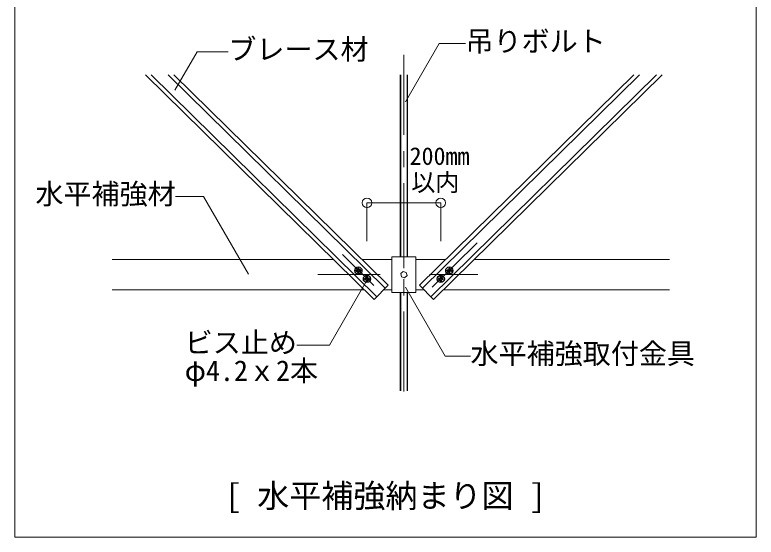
# Model space of a CAD drawing. Units: millimetres on the paper, enlarged 40 times, with parts at other scales. Extents: x -7800 to 7800, y -5387 to 5300.
# Drawn here: x -1930 to -80, y -4500 to -3197 of the extents above; entities that cross this region are included whole.
import ezdxf
from ezdxf.enums import TextEntityAlignment as Align

# ---------------------------------------------------------------- set-up
doc = ezdxf.new("R2010")
doc.units = ezdxf.units.MM
doc.header["$LTSCALE"] = 40
doc.header["$PDMODE"] = 32
doc.header["$PDSIZE"] = 24
doc.linetypes.add('CHAIN1', pattern=[8, 5, -1, 1, -1])
for name, color, linetype, lineweight in [('5-0_中心線', 4, 'CHAIN1', 9), ('5-1_吊り材', 7, 'Continuous', 18), ('5-4_ブレース材・補強材', 4, 'Continuous', 9), ('5-5_寸法', 4, 'Continuous', 9), ('5-6_文字', 7, 'Continuous', 18), ('5-B_補強金具・金具・その他', 3, 'Continuous', 18), ('5-C_ビス・アンカーボルト・強調図形', 2, 'Continuous', 25), ('F-3_野縁', 3, 'Continuous', 18)]:
    doc.layers.add(name, color=color, linetype=linetype, lineweight=lineweight)
doc.styles.add('ＭＳ ゴシック', font='')
doc.styles.get('ＭＳ ゴシック').set_extended_font_data('MS Gothic')

msp = doc.modelspace()

# ---------------------------------------------------------------- linework, layer by layer
at = {"layer": '5-0_中心線'}
for p, q in [((-959.2, -3296.9), (-959.2, -4169.32)), ((-959.2, -3762.42), (-959.2, -3829.19)), ((-776.12, -3765.58), (-888.88, -3876.39)), ((-1112.43, -3794.91), (-1033.85, -3872.13)), ((-1173.47, -3845.21), (-1018.72, -3845.21)), ((-774.37, -3845.21), (-895.38, -3845.21))]:
    msp.add_line(p, q, dxfattribs=at)
at = {"layer": '5-1_吊り材'}
for p, q in [((-968.2, -3800.61), (-968.2, -3346.75)), ((-967.07, -3800.61), (-967.07, -3346.75)), ((-951.32, -3346.75), (-951.32, -3800.61)), ((-950.2, -3346.75), (-950.2, -3800.61)), ((-968.2, -4134.87), (-968.2, -3889.81)), ((-967.07, -4134.87), (-967.07, -3889.81)), ((-951.32, -3889.81), (-951.32, -4134.87)), ((-950.2, -3889.81), (-950.2, -4134.87))]:
    msp.add_line(p, q, dxfattribs=at)
at = {"layer": '5-4_ブレース材・補強材'}
for p, q in [((-1604.15, -3346.75), (-1033.48, -3907.55)), ((-1589.88, -3346.75), (-1026.47, -3900.41)), ((-1547.08, -3346.75), (-1005.44, -3879.02)), ((-1532.81, -3346.75), (-998.43, -3871.88)), ((-385.58, -3346.75), (-919.96, -3871.88)), ((-371.32, -3346.75), (-912.95, -3879.02)), ((-328.51, -3346.75), (-891.93, -3900.41)), ((-314.25, -3346.75), (-884.92, -3907.55)), ((-1687.36, -3807.21), (-1135.58, -3807.21)), ((-1064.24, -3807.21), (-989.2, -3807.21)), ((-929.2, -3807.21), (-854.15, -3807.21)), ((-782.81, -3807.21), (-296.34, -3807.21)), ((-1687.36, -3883.21), (-1058.24, -3883.21)), ((-1033.48, -3907.55), (-998.43, -3871.88)), ((-1009.56, -3883.21), (-989.2, -3883.21)), ((-929.2, -3883.21), (-908.84, -3883.21)), ((-884.92, -3907.55), (-919.96, -3871.88)), ((-860.15, -3883.21), (-296.34, -3883.21))]:
    msp.add_line(p, q, dxfattribs=at)
at = {"layer": '5-5_寸法'}
for p, q in [((-1051.27, -3666.2), (-959.2, -3666.2)), ((-1051.27, -3666.2), (-1051.27, -3761.61)), ((-867.13, -3666.2), (-959.2, -3666.2)), ((-867.13, -3666.2), (-867.13, -3761.61))]:
    msp.add_line(p, q, dxfattribs=at)
at = {"layer": '5-5_寸法', "color": 7}
for p in [(-1051.27, -3666.2), (-867.13, -3666.2)]:
    msp.add_point(p, dxfattribs=at)
at = {"layer": '5-6_文字'}
for p, q in [((-1475.28, -3289.23), (-1530.7, -3385.23)), ((-1397.24, -3289.23), (-1475.28, -3289.23)), ((-1053.61, -3862.24), (-1145.13, -4020.76)), ((-955.35, -3876.34), (-856.11, -4048.22)), ((-1145.13, -4020.76), (-1226.04, -4020.76)), ((-856.11, -4048.22), (-792.85, -4048.22))]:
    msp.add_line(p, q, dxfattribs=at)
for points in [[(-955.06, -3414.06), (-871.32, -3269.02), (-805.47, -3269.02)], [(-1528.65, -3649.94), (-1459.26, -3649.94), (-1347.28, -3843.91)]]:
    msp.add_lwpolyline(points, dxfattribs=at)
at = {"layer": '5-B_補強金具・金具・その他'}
for p, q in [((-989.2, -3800.61), (-989.2, -3889.81)), ((-929.2, -3800.61), (-989.2, -3800.61)), ((-929.2, -3800.61), (-929.2, -3889.81)), ((-929.2, -3889.81), (-989.2, -3889.81))]:
    msp.add_line(p, q, dxfattribs=at)
msp.add_lwpolyline([(-951.3, -3847.66), (-953.13, -3839.59), (-961.03, -3837.14), (-967.1, -3842.76), (-965.27, -3850.82), (-957.37, -3853.27)], close=True, dxfattribs=at)
at = {"layer": '5-C_ビス・アンカーボルト・強調図形'}
for p, q in [((-1073.2, -3829.15), (-1072.7, -3829.15)), ((-1072.2, -3829.14), (-1072.7, -3829.15)), ((-846.19, -3829.14), (-845.69, -3829.15)), ((-845.19, -3829.15), (-845.69, -3829.15)), ((-1078.65, -3834.7), (-1078.65, -3835.2)), ((-1078.64, -3835.7), (-1078.65, -3835.2)), ((-1077.66, -3833.69), (-1075.16, -3833.67)), ((-1077.64, -3836.69), (-1075.14, -3836.67)), ((-1074.19, -3830.16), (-1074.17, -3832.66)), ((-1074.1, -3840.16), (-1074.13, -3837.66)), ((-1073.1, -3841.15), (-1072.6, -3841.15)), ((-1072.1, -3841.14), (-1072.6, -3841.15)), ((-1071.19, -3830.13), (-1071.17, -3832.63)), ((-1071.1, -3840.13), (-1071.13, -3837.63)), ((-1067.66, -3833.6), (-1070.16, -3833.63)), ((-1067.64, -3836.6), (-1070.14, -3836.63)), ((-1066.65, -3834.6), (-1066.65, -3835.1)), ((-1066.64, -3835.6), (-1066.65, -3835.1)), ((-851.75, -3835.6), (-851.74, -3835.1)), ((-851.74, -3834.6), (-851.74, -3835.1)), ((-850.76, -3836.6), (-848.26, -3836.63)), ((-850.73, -3833.6), (-848.23, -3833.63)), ((-847.29, -3840.13), (-847.27, -3837.63)), ((-847.2, -3830.13), (-847.22, -3832.63)), ((-846.3, -3841.14), (-845.8, -3841.15)), ((-845.3, -3841.15), (-845.8, -3841.15)), ((-844.29, -3840.16), (-844.27, -3837.66)), ((-844.2, -3830.16), (-844.22, -3832.66)), ((-840.76, -3836.69), (-843.26, -3836.67)), ((-840.73, -3833.69), (-843.23, -3833.67)), ((-839.75, -3835.7), (-839.74, -3835.2)), ((-839.74, -3834.7), (-839.74, -3835.2)), ((-1057.27, -3855.57), (-1057.27, -3856.07)), ((-1057.26, -3856.57), (-1057.27, -3856.07)), ((-1056.28, -3854.56), (-1053.78, -3854.54)), ((-1056.25, -3857.56), (-1053.75, -3857.54)), ((-1052.81, -3851.03), (-1052.79, -3853.53)), ((-1052.72, -3861.03), (-1052.75, -3858.53)), ((-1051.82, -3850.02), (-1051.32, -3850.02)), ((-1051.71, -3862.02), (-1051.21, -3862.02)), ((-1050.82, -3850.01), (-1051.32, -3850.02)), ((-1050.71, -3862.01), (-1051.21, -3862.02)), ((-1049.81, -3851), (-1049.79, -3853.5)), ((-1049.72, -3861), (-1049.75, -3858.5)), ((-1046.28, -3854.47), (-1048.78, -3854.49)), ((-1046.25, -3857.47), (-1048.75, -3857.49)), ((-1045.27, -3855.46), (-1045.27, -3855.96)), ((-1045.26, -3856.46), (-1045.27, -3855.96)), ((-873.12, -3855.46), (-873.13, -3855.96)), ((-873.13, -3856.46), (-873.13, -3855.96)), ((-872.14, -3857.47), (-869.64, -3857.49)), ((-872.11, -3854.47), (-869.61, -3854.49)), ((-868.67, -3861), (-868.65, -3858.5)), ((-868.58, -3851), (-868.6, -3853.5)), ((-867.68, -3862.01), (-867.18, -3862.02)), ((-867.57, -3850.01), (-867.07, -3850.02)), ((-866.68, -3862.02), (-867.18, -3862.02)), ((-866.57, -3850.02), (-867.07, -3850.02)), ((-865.67, -3861.03), (-865.65, -3858.53)), ((-865.58, -3851.03), (-865.6, -3853.53)), ((-862.14, -3857.56), (-864.64, -3857.54)), ((-862.11, -3854.56), (-864.61, -3854.54)), ((-861.12, -3855.57), (-861.13, -3856.07)), ((-861.13, -3856.57), (-861.13, -3856.07))]:
    msp.add_line(p, q, dxfattribs=at)
for centre in [(-1072.65, -3835.15), (-845.74, -3835.15), (-1051.27, -3856.02), (-867.13, -3856.02)]:
    msp.add_circle(centre, 9, dxfattribs=at)
for centre, start, end in [((-1073.19, -3830.15), 90.5, 180.5), ((-1072.19, -3830.14), 0.5, 90.5), ((-846.2, -3830.14), 89.5, 179.5), ((-845.2, -3830.15), 359.5, 89.5), ((-1077.65, -3834.69), 90.5, 180.5), ((-1077.64, -3835.69), 180.5, 270.5), ((-1075.17, -3832.67), 270.5, 0.5), ((-1075.13, -3837.67), 0.5, 90.5), ((-1073.1, -3840.15), 180.5, 270.5), ((-1072.1, -3840.14), 270.5, 0.5), ((-1070.17, -3832.63), 180.5, 270.5), ((-1070.13, -3837.63), 90.5, 180.5), ((-1067.65, -3834.6), 0.5, 90.5), ((-1067.64, -3835.6), 270.5, 0.5), ((-850.75, -3835.6), 179.5, 269.5), ((-850.74, -3834.6), 89.5, 179.5), ((-848.27, -3837.63), 359.5, 89.5), ((-848.22, -3832.63), 269.5, 359.5), ((-846.29, -3840.14), 179.5, 269.5), ((-845.29, -3840.15), 269.5, 359.5), ((-843.27, -3837.67), 89.5, 179.5), ((-843.22, -3832.67), 179.5, 269.5), ((-840.75, -3835.69), 269.5, 359.5), ((-840.74, -3834.69), 359.5, 89.5), ((-1056.27, -3855.56), 90.5, 180.5), ((-1056.26, -3856.56), 180.5, 270.5), ((-1053.79, -3853.54), 270.5, 0.5), ((-1053.75, -3858.54), 0.5, 90.5), ((-1051.81, -3851.02), 90.5, 180.5), ((-1051.72, -3861.02), 180.5, 270.5), ((-1050.81, -3851.01), 0.5, 90.5), ((-1050.72, -3861.01), 270.5, 0.5), ((-1048.79, -3853.49), 180.5, 270.5), ((-1048.75, -3858.49), 90.5, 180.5), ((-1046.27, -3855.47), 0.5, 90.5), ((-1046.26, -3856.47), 270.5, 0.5), ((-872.13, -3856.47), 179.5, 269.5), ((-872.12, -3855.47), 89.5, 179.5), ((-869.65, -3858.49), 359.5, 89.5), ((-869.6, -3853.49), 269.5, 359.5), ((-867.67, -3861.01), 179.5, 269.5), ((-867.58, -3851.01), 89.5, 179.5), ((-866.67, -3861.02), 269.5, 359.5), ((-866.58, -3851.02), 359.5, 89.5), ((-864.65, -3858.54), 89.5, 179.5), ((-864.6, -3853.54), 179.5, 269.5), ((-862.13, -3856.56), 269.5, 359.5), ((-862.12, -3855.56), 359.5, 89.5)]:
    msp.add_arc(centre, 1, start, end, dxfattribs=at)
at = {"layer": 'F-3_野縁'}
for p, q in [((-1930, 1220), (-1930, -4500)), ((-80, 1220), (-80, -4500)), ((-1930, -4500), (-80, -4500))]:
    msp.add_line(p, q, dxfattribs=at)

# ---------------------------------------------------------------- texts
at = {"layer": '5-5_寸法', "style": 'ＭＳ ゴシック'}
for s, p in [('200mm', (-944.93, -3584.73)), ('以内', (-940.74, -3650.1))]:
    msp.add_text(s, height=43.99, dxfattribs=at).set_placement(p, align=Align.BOTTOM_LEFT)
at = {"layer": '5-6_文字', "style": 'ＭＳ ゴシック'}
for s, height, p in [('吊りボルト', 51.32, (-805.47, -3304.02)), ('ブレース材', 51.32, (-1397.24, -3324.23)), ('水平補強材', 51.32, (-1878.65, -3684.94)), ('ビス止め', 51.32, (-1506.04, -4055.76)), ('水平補強取付金具', 51.32, (-792.85, -4083.22)), ('φ4.2ｘ2本', 51.32, (-1506.04, -4125.76)), ('[ 水平補強納まり図 ]', 58.65, (-1405, -4443.7))]:
    msp.add_text(s, height=height, dxfattribs=at).set_placement(p, align=Align.BOTTOM_LEFT)

doc.saveas('drawing.dxf')
